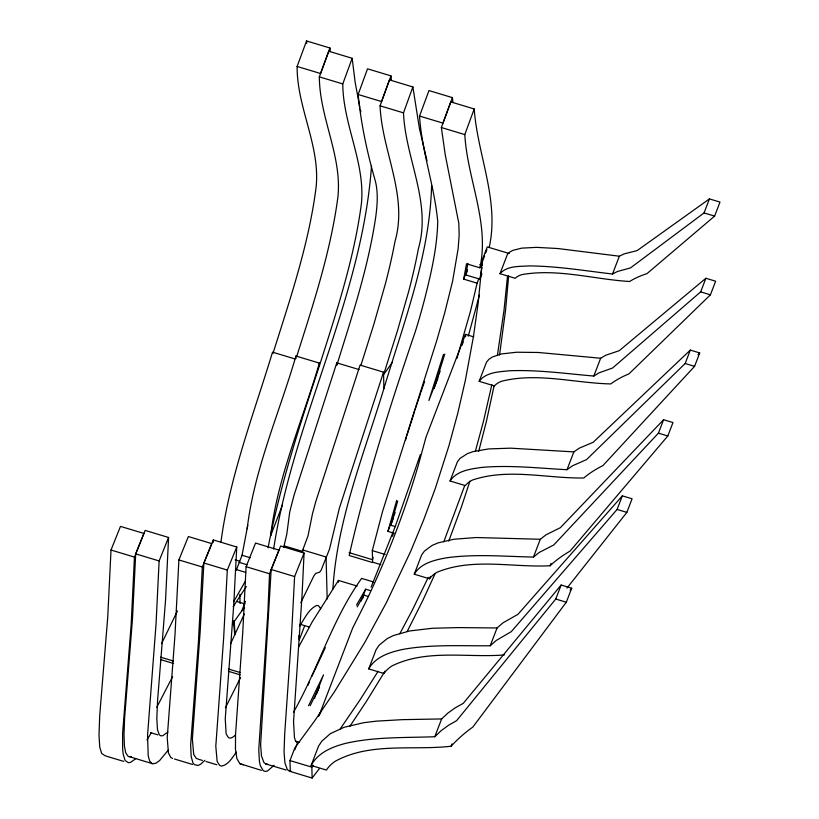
<?xml version="1.0" encoding="UTF-8"?>
<svg xmlns="http://www.w3.org/2000/svg" width="819" height="819" viewBox="0 0 819 819"><rect width="100%" height="100%" fill="white"/><g stroke="black" fill="none" stroke-linecap="round" stroke-linejoin="round"><path stroke-width="1.23" d="M167.885 732.043L162.725 735.738L160.79 735.81L159.285 734.776L157.473 729.637L156.818 718.795L157.545 700.992L165.551 600.184L168.581 537.479L145.147 530.415L135.688 553.879L132.504 618.54L124.611 718.028L123.986 734.715L124.427 746.181L125.757 752.876L128.102 756.275L152.979 763.83L155.999 763.134L159.541 760.616L168.284 750.112M168.581 537.479L159.121 560.943L156.06 623.822L147.563 735.104L148.198 755.804L149.713 761.179L152.17 763.646M135.708 758.752L130.477 762.387L128.327 762.714L125.102 760.472L123.167 754.104L122.635 748.863L122.604 733.527L131.173 624.416L134.449 557.094L143.919 533.445L120.475 526.382L111.015 550.03L107.729 617.352L99.713 715.53L99.007 735.032L99.734 747.041L101.658 753.408L104.893 755.65M204.934 760.298L200.624 764.24L198.055 765.448L194.308 764.629L192.915 762.786L191.165 756.459L190.653 744.778L198.433 641.83L202.334 567.004L211.793 543.621L188.36 536.558L178.9 559.94L175 634.766L167.219 737.714L168.427 752.978L170.864 757.565L172.594 758.455M274.089 765.274L267.537 770.966L265.264 771.426L263.298 770.72L260.35 765.755L259.428 761.516L258.753 749.764L267.854 612.97L269.533 573.761L279.003 550.122L255.559 543.058L246.099 566.697L242.752 632.442L235.534 734.602L235.462 749.098L236.916 758.691L239.854 763.656L261.445 770.362M294.799 749.825L297.42 742.997L295.413 740.56L294.461 737.663L293.54 721.723L302.027 595.751L304.074 553.071L280.641 546.007L271.181 569.492L260.616 744.87L261.476 755.896L263.861 762.407L265.561 763.871L286.128 770.014M304.074 553.071L294.615 576.556L291.492 635.708L284.664 734.469L284.05 751.934L284.92 762.96L287.305 769.471L288.994 770.935L290.97 771.222M235.217 735.196A123.147 19.267 -73.2 0 1 230.405 738.083L228.562 737.765L226.116 733.855L225.256 718.806L233.691 605.558L236.752 547.01L213.319 539.946L203.88 563.001L200.184 631.316L192.363 739.188L193.714 754.371L196.243 758.394L198.034 759.008M236.752 547.01L227.313 570.065L223.618 638.38L215.796 746.242L217.148 761.435L219.687 765.458L221.468 766.072C228.562 764.854 232.361 757.452 236.312 752.159M213.206 542.454L213.319 539.946M247.184 528.777C254.218 469.236 279.289 413.237 295.935 356.03L319.369 363.093L319.441 365.673C299.58 425.532 280.026 485.769 268.059 547.809M482.452 261.517L482.166 265.254L479.842 264.557M508.66 275.849L505.579 310.012L499.559 354.985M507.483 276.392L503.992 310.432L497.43 355.231M489.168 247.553C499.703 200.604 477.569 155.395 474.201 108.968L450.767 101.904L441.359 127.518L445.239 154.781L458.824 223.29L459.162 235.237L458.118 248.833L452.61 281.152L444.666 313.042L436.619 340.991L382.596 511.322L372.297 550.603L372.614 562.561L349.17 555.497C366.359 479.832 390.202 405.425 415.233 331.869A116.4 18.213 -73.2 0 0 424.703 298.853C431.06 273.536 437.151 247.829 437.725 221.611C434.52 186.097 421.785 151.863 419.553 116.063L428.972 90.561L452.405 97.625L452.968 102.518M456.9 358.497L470.495 311.179L477.119 283.169L463.697 279.125L466.502 263.779L479.914 267.823C489.752 222.717 467.342 179.32 464.803 134.582L474.201 108.968M273.638 549.027C293.376 418.744 362.172 298.382 371.498 165.95M467.874 263.431L465.786 274.928L479.852 279.166L481.9 273.833M481.941 267.67L479.852 279.166M236.343 570.055L242.035 555.272L247.768 525.255M494.082 385.831L486.445 421.212L478.695 451.371M220.935 542.096C229.566 476.893 253.46 414.844 272.543 352.16L294.799 358.876M491.83 384.735L483.497 421.212L475.378 451.259M283.702 547.471L286.793 534.172L289.762 511.803L293.99 495.393L336.773 362.848L359.039 369.564M479.432 295.065L468.284 336.169M373.157 557.35L372.532 559.705L349.099 552.641M394 533.22L387.899 531.377L396.713 500.378M395.434 526.627L390.745 525.214L397.686 501.095M405.518 440.212L406.531 436.773M444.778 354.074L435.79 382.811M406.869 435.626L414.711 410.8M443.478 354.453L428.89 400.501L440.161 371.14M301.914 552.231L308.005 535.913L312.5 513.656L315.878 501.279L360.094 365.1L383.527 372.164L383.896 388.554C363.964 454.289 337.152 519.737 332.893 588.892M469.911 481.214L461.322 507.217L448.73 541.103M383.896 388.554C403.798 322.307 429.688 255.62 431.603 185.718M272.983 353.429C290.182 298.679 309.019 243.786 316.175 186.599C320.188 145.444 296.918 107.596 297.123 66.452L306.541 40.95L329.975 48.014L330.303 51.607M435.769 382.852L433.937 388.585L437.97 378.091M360.882 365.376L373.894 324.14L385.36 283.917A123.147 19.267 -73.2 0 0 394.973 241.503C408.323 195.444 381.951 151.535 380.057 105.805L389.434 79.883L412.868 86.947L419.441 128.522L427.006 160.78M296.754 356.275C313.339 304.003 330.722 251.423 337.93 196.857C342.107 155.815 319.594 117.834 319.338 76.863L328.747 51.228L352.18 58.292L355.118 82.146L359.869 107.514M319.441 365.673C336.292 312.633 354.043 259.295 361.374 203.921C365.54 162.879 343.028 124.897 342.782 83.927L352.18 58.292M383.527 372.164L339.312 508.343L329.504 549.139L321.109 570.259L319.584 572.215L315.694 573.413L313.81 576.044L300.808 602.671M420.403 454.453L395.311 526.33L371.109 587.162M319.369 363.093C302.723 420.301 277.651 476.3 270.618 535.841L282.483 504.944M415.09 409.643L420.546 393.366M420.935 392.209L424.6 381.419M464.66 485.718L443.775 541.799M392.414 362.254L383.589 374.672L397.338 331.204L408.804 290.98A123.147 19.267 -73.2 0 0 418.417 248.566C431.756 202.508 405.385 158.599 403.501 112.868L412.868 86.947M336.773 362.848L336.834 365.161C352.006 316.277 368.355 267.363 375.788 216.554C377.324 204.76 378.265 192.598 375.317 180.948C367.127 152.682 361.025 123.812 358.138 94.502L367.526 68.816L390.97 75.88L391.482 80.518M390.97 75.88L381.572 101.566L358.138 94.502M329.975 48.014L320.557 73.515L297.123 66.452M452.405 97.625L442.997 123.126L419.553 116.063M232.606 623.73L241.82 610.841L245.465 601.33M463.697 279.125L467.332 269.676M465.786 274.928L467.096 271.519M319.42 768.55L312.131 778.05L290.264 771.457L289.977 760.575L294.84 747.911L314.435 721.15L334.285 692.045L364.639 642.71L386.476 602.508L410.688 551.33L423.587 520.126L435.258 488.554L448.904 445.884L457.719 413.441L465.294 380.64L473.495 336.322L478.214 302.661L482.401 259.562L487.264 246.908L509.131 253.491M314.496 698.341L323.515 674.846L308.528 705.814M479.914 267.823L484.613 255.897M485.595 253.04L486.906 249.631M316.82 693.519L319.502 686.527L310.206 705.63M477.119 283.169L478.931 278.45M361.148 601.023L365.683 589.209L370.567 590.683M387.899 531.377L395.157 512.489M362.541 598.628L363.882 595.137L368.57 596.549M390.745 525.214L393.427 518.232M319.113 715.458L352.733 627.907L364.69 604.135A1067.433 952.773 -1.5 0 0 418.161 465.724L426.023 437.1L465.468 334.377L473.689 336.855M461.916 345.423L463.288 341.851M392.383 536.312L393.744 532.78M311.138 765.458L318.519 746.222L321.775 741.226L330.303 733.681L344.175 727.252L363.769 722.696L376.3 721.14L402.262 719.666L441.636 718.928L447.86 713.114L455.088 707.913L463.257 703.357L561.138 585.032L571.703 588.216L566.318 602.221L472.839 727.057A348.74 195.997 22.9 0 0 451.126 746.242C412.704 750.654 370.075 741.922 334.879 761.465A87.193 49.007 23 0 0 326.402 770.055L311.138 765.458C317.997 752.466 332.616 746.652 346.089 743.253C375.163 736.67 405.2 737.858 434.797 736.731L441.083 730.743L448.382 725.378L456.613 720.669L555.753 599.037L561.138 585.032M499.999 273.7L507.391 254.463L509.602 252.16L512.899 250.338L521.816 248.126L536.547 247.369L557.862 248.536L619.348 256.204L624.242 253.849L637.151 250.594L709.438 198.904L719.993 202.088L714.618 216.103L646.99 273.628A347.563 99.703 19.5 0 0 629.627 281.501C593.867 279.34 557.647 268.274 521.857 274.621A86.875 24.918 19.5 0 0 515.264 278.296L499.999 273.7C507.176 265.52 519.522 266.595 529.391 265.899C557.278 266.144 584.879 270.792 612.52 274.007L617.475 271.478L630.507 267.905L704.053 212.92L709.438 198.904M504.32 654.944C467.209 657.933 426.689 648.843 392.045 665.888A86.128 44.175 22.2 0 0 383.978 673.494L368.714 668.898L376.105 649.662L379.146 645.188L387.285 638.554L393.407 635.554L409.582 630.968L432.381 628.265L458.077 627.6L497.061 627.968L503.04 622.809L517.956 614.311L622.327 495.843L632.084 498.791L626.852 512.387L566.973 588.083M479.156 381.326L486.547 362.09L488.963 359.275L492.434 356.961L501.607 353.91L516.687 352.231L538.37 352.477L600.655 358.241L605.804 355.221L619.195 350.716L705.886 278.265L715.642 281.214L710.421 294.82L628.972 373.873A344.113 117.854 20.1 0 0 610.779 383.927C574.518 383.118 537.162 372.154 501.33 381.326A85.934 29.433 20.1 0 0 494.42 385.933L479.156 381.326C486.077 372.061 499.058 371.857 509.52 370.761C537.725 369.635 565.786 373.669 593.816 376.044L599.037 372.85L612.551 368.028L700.665 291.871L705.886 278.265M414.25 574.191L421.642 554.954L424.477 551.033L432.217 545.362L438.145 542.854L453.941 539.24L476.361 537.53L540.294 539.271L545.997 534.827L560.391 527.671L663.585 419.717L672.983 422.553L667.823 435.974L570.075 551.105A342.577 156.726 21.4 0 0 550.102 565.775C512.776 567.68 472.778 557.483 437.172 572.205A85.514 39.117 21.4 0 0 429.514 578.787L414.25 574.191C420.956 562.96 434.889 559.899 446.826 557.77C475.542 553.808 504.617 556.47 533.456 557.074L539.219 552.456L553.746 544.983L658.425 433.149L663.585 419.717M450.051 480.988L457.432 461.752L460.063 458.374L467.454 453.613L473.198 451.586L488.626 448.925L510.677 448.167L573.853 451.893L579.279 448.157L593.181 442.301L690.325 350.092L699.723 352.928L694.563 366.349L602.907 465.601A342.352 137.5 20.8 0 0 583.814 477.989C547.02 478.583 508.343 467.915 472.583 479.985A85.452 34.316 20.8 0 0 465.315 485.585L450.051 480.988C456.807 470.69 470.321 469.041 481.511 467.444C510.002 464.864 538.564 468.222 567.014 469.696L572.512 465.786L586.537 459.613L685.165 363.513L690.325 350.092M383.978 673.494L384.848 671.232M429.514 578.787L430.384 576.525M434.797 736.731L441.636 718.928M612.52 274.007L619.348 256.204M451.126 746.242L452.047 743.857M368.714 668.898C375.471 656.746 389.783 652.241 402.518 649.487C431.429 644.154 460.995 646.058 490.223 645.761L497.061 627.968M593.816 376.044L600.655 358.241M533.456 557.074L540.294 539.271M567.014 469.696L573.853 451.893M550.102 565.775L551.023 563.39M490.223 645.761L496.263 640.438L511.312 631.623L617.096 509.449L622.327 495.843M307.893 685.37L309.408 681.92M435.237 573.423L422.635 600.818L407.289 631.285M311.926 676.207L325.297 647.696M428.245 577.405L412.254 610.278L399.764 633.804M230.651 643.652L244.308 614.066M161.578 643.662L177.457 610.943M240.561 677.569L225.44 707.79M172.635 676.576L156.808 707.237M298.689 646.949L312.213 621.887L338.431 580.415L357.176 586.066M318.56 716.379L321.386 710.943M233.702 601.648L245.352 581.203M357.217 606.869L363.882 595.137M356.48 605.128L365.683 589.209M293.54 712.202C318.263 668.703 332.319 619.154 361.629 578.388L373.351 581.92M233.128 606.725L246.335 586.476M151.546 732.432L146.97 739.874M299.426 626.371C304.443 619.031 308.323 609.295 316.799 605.395L318.499 605.732L320.731 608.783M384.91 671.324L366.697 700.921L349.897 726.279M378.081 671.324L360.063 699.815L340.213 728.92M570.157 590.243L571.703 588.216M312.131 778.05L311.844 767.157L313.298 765.263M697.972 354.77L699.723 352.928M241.82 610.841L244.676 608.005M131.388 756.551L128.962 756.654M265.561 763.871L267.537 764.158M319.338 76.863L342.782 83.927M380.057 105.805L403.501 112.868M441.359 127.518L464.803 134.582M704.053 212.92L714.618 216.103M700.665 291.871L710.421 294.82M685.165 363.513L694.563 366.349M658.425 433.149L667.823 435.974M617.096 509.449L626.852 512.387M555.753 599.037L566.318 602.221M372.297 550.603L385.186 554.494M372.604 562.172L380.804 564.639M302.641 549.928L326.075 556.992L327.17 599.027M284.224 545.874L302.979 551.525M242.035 555.272L250.235 557.739M271.181 569.492L294.615 576.556M235.125 559.848L239.803 561.261M239.015 562.305L247.215 564.782M246.099 566.697L269.533 573.761M235.647 569.379L245.69 572.399M203.88 563.001L227.313 570.065M178.9 559.94L202.334 567.004M135.688 553.879L159.121 560.943M111.015 550.03L134.449 557.094M236.773 601.474L244.973 603.951M300.051 624.242L309.418 627.067M228.347 668.98L240.069 672.512M228.409 671.293L240.131 674.825M160.616 657.176L173.515 661.066M160.688 659.623L173.577 663.513M295.731 741.267L299.396 742.362M289.977 760.575L311.844 767.157M150.563 732.657L157.78 734.827M198.812 759.336L202.416 760.421M206.019 761.506L216.84 764.772M174.498 759.018L192.526 764.455M105.651 755.957L123.689 761.394M239.854 763.656L243.223 764.874M360.862 111.834L360.268 109.265M328.747 51.228L328.798 51.832M306.541 40.95L306.756 43.346M233.446 621.201L234.746 634.684M298.945 635.595L299.293 639.864L304.627 625.88M234.101 620.607L235.033 634.019M465.468 334.377L465.54 336.793M338.431 580.415L338.482 582.329M295.935 356.03L295.997 358.609M239.854 594.328L240.09 603.47"/></g></svg>
